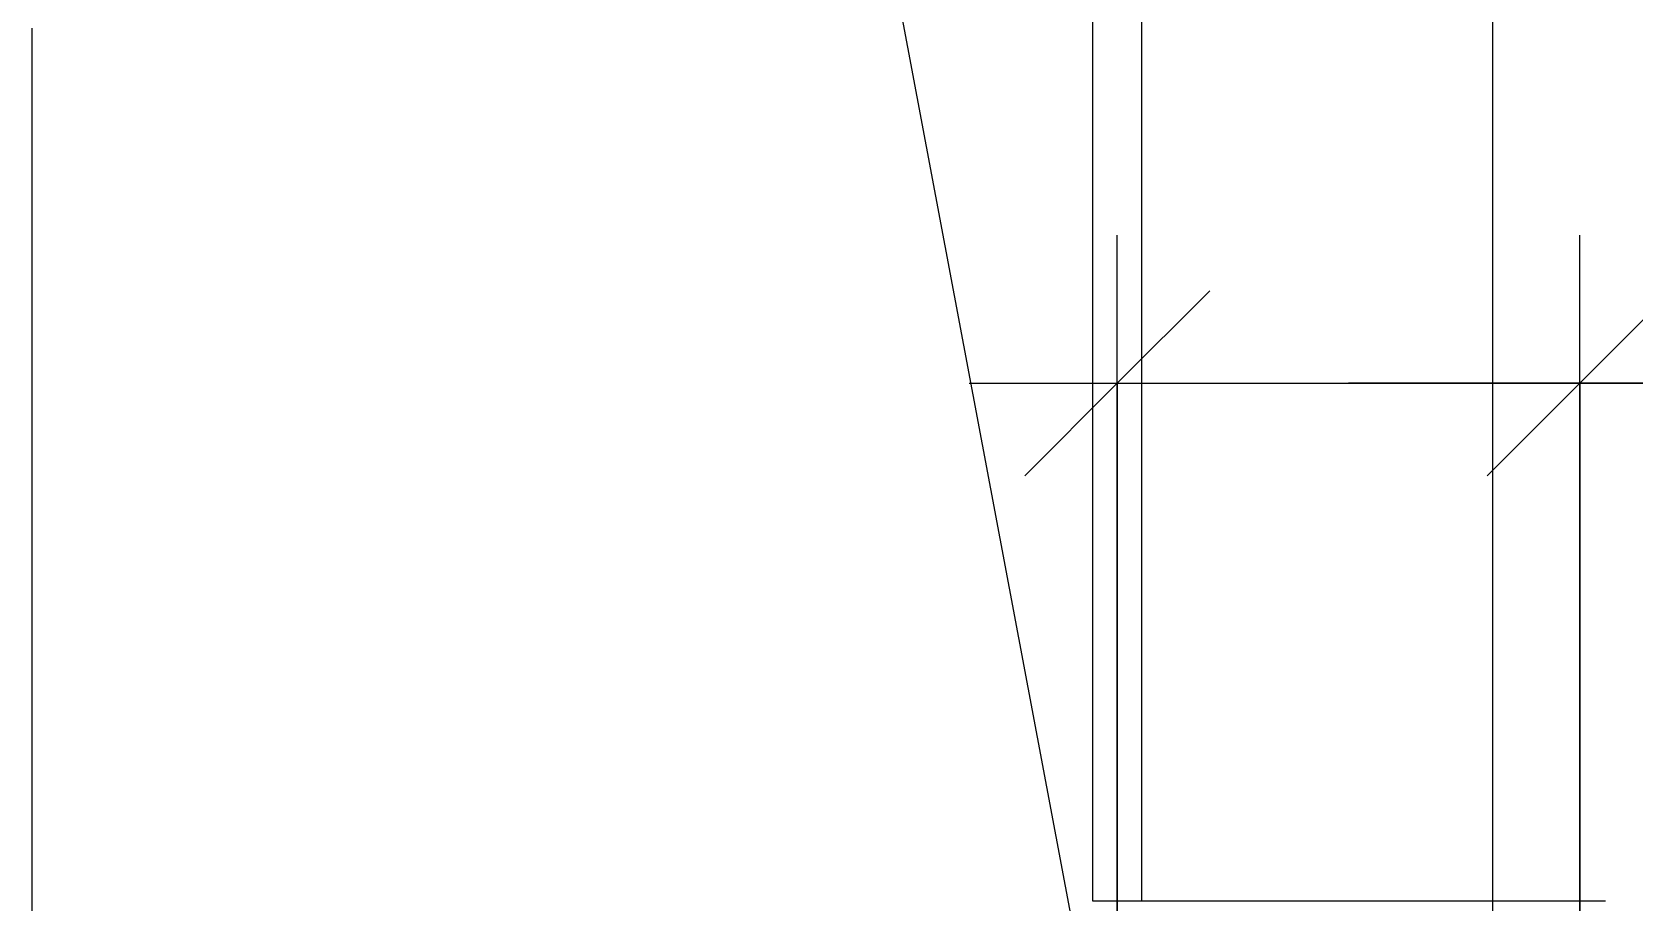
# Model space of a CAD drawing. Header units: millimetres. Extents: x 81037 to 284518, y -8553 to 29000.
# Drawn here: x 100710 to 102008, y 521 to 1226 of the extents above; entities that cross this region are included whole.
import ezdxf

# ---------------------------------------------------------------- set-up
doc = ezdxf.new("R2010")
doc.units = ezdxf.units.MM
doc.linetypes.add('Осевая', pattern=[3175, 634.9999999999999, -476.25, 1587.5, -476.25])
for name, color, linetype, lineweight in [('A-ANNO-DIMS', 7, 'Continuous', 9), ('A-ANNO-DIMS-100', 7, 'Continuous', 9), ('A-WALL-IDEN', 7, 'Continuous', 9), ('I-WALL', 7, 'Continuous', 9), ('Оси', 7, 'Continuous', 9), ('Оси-2', 7, 'Осевая', 9)]:
    doc.layers.add(name, color=color, linetype=linetype, lineweight=lineweight)
doc.layers.add('A-FLOR-1', color=7, linetype='Continuous', lineweight=9, true_color=0xaaaaaa)
doc.styles.add('ISOCPEUR_1', font='isocpeur.ttf', dxfattribs={"width": 0.9, "height": 200})
doc.dimstyles.new('ISO-2_0_0_9К_Средний_округл2_1', dxfattribs={"dimscale": 304.8, "dimtxt": 199.196235162063, "dimasz": 0.4921259842519685, "dimexe": 0.3937007874015748, "dimexo": 0, "dimgap": 0, "dimtad": 1, "dimdec": 0, "dimrnd": 10, "dimzin": 0, "dimdsep": 46, "dimtxsty": 'ISOCPEUR_1', "dimblk1": 'OBLIQUE', "dimblk2": 'OBLIQUE', "dimsah": 1, "dimcen": 0.09, "dimdle": 0.3937007874015748, "dimazin": 0, "dimtfac": 1, "dimtdec": 4, "dimtix": 1, "dimtmove": 1, "dimatfit": 3, "dimfxl": 1, "dimtvp": 1, "dimtolj": 1, "dimtzin": 0, "dimarcsym": 2})

# ---------------------------------------------------------------- blocks, each defined once
blk = doc.blocks.new('DIMBLOCK31-План монтажа стен и перегородок 2 этажа в осях 23_33')
at = {"layer": 'A-ANNO-DIMS-100'}
for p, q in [((102699.6397893454, 903.968835577267), (102699.6397893454, 424.7298494033394)), ((102305.6255959967, 619.9999999980615), (102305.6255959967, 29.99999999803989)), ((101965.0000000008, 499.9999999980616), (102425.6255959967, 499.9999999980616)), ((102305.6255959967, 499.9999999980616), (101965.0000000008, 499.9999999980616)), ((102699.6397893454, 424.7298494033394), (102305.6255959967, 324.9999999980507)), ((102411.6916131746, 149.9999999980399), (102185.6255959967, 149.9999999980399)), ((102305.6255959967, 149.9999999980399), (102411.6916131746, 149.9999999980399))]:
    blk.add_line(p, q, dxfattribs=at)
at = {"layer": 'A-ANNO-DIMS-100', "lineweight": 20}
for p, q in [((102305.6255959967, 499.9999999980616), (102230.6255959967, 574.9999999980616)), ((102305.6255959967, 499.9999999980616), (102380.6255959967, 424.9999999980615)), ((102305.6255959967, 149.9999999980399), (102230.6255959967, 224.99999999804)), ((102305.6255959967, 149.9999999980399), (102380.6255959967, 74.99999999803987))]:
    blk.add_line(p, q, dxfattribs=at)
at = {"layer": 'A-ANNO-DIMS-100', "color": 0, "insert": (102438.3486400648, 524.7298494033394), "char_height": 200, "width": 455.0867834087132, "attachment_point": 1, "rotation": 90, "line_spacing_factor": 1.149209049011902, "style": 'ISOCPEUR_1'}
blk.add_mtext('350', dxfattribs=at)
blk = doc.blocks.new('_Oblique')
at = {"color": 0, "linetype": 'ByBlock', "lineweight": -2}
blk.add_line((-0.5, -0.5), (0.5, 0.5), dxfattribs=at)
blk = doc.blocks.new('DIMBLOCK32-План монтажа стен и перегородок 2 этажа в осях 23_33')
at = {"layer": 'A-ANNO-DIMS-100'}
for p, q in [((101590.0000000008, 424.9999999980616), (101590.0000000008, 1060.80907767591)), ((101965.0000000008, 499.9999999980616), (101965.0000000008, 1060.80907767591)), ((101470.0000000008, 940.8090776759094), (102085.0000000008, 940.8090776759094)), ((101590.0000000008, 940.8090776759094), (101590.0000000008, 424.9999999980616)), ((102043.9449791908, 940.8090776759095), (101777.5000000008, 940.8090776759094)), ((101965.0000000008, 940.8090776759094), (101965.0000000008, 499.9999999980616)), ((102523.1839653647, 940.8090776759095), (102043.9449791908, 940.8090776759095))]:
    blk.add_line(p, q, dxfattribs=at)
at = {"layer": 'A-ANNO-DIMS-100', "lineweight": 20}
for p, q in [((101590.0000000008, 940.8090776759094), (101665.0000000008, 1015.809077675909)), ((101965.0000000008, 940.8090776759094), (102040.0000000008, 1015.809077675909)), ((101590.0000000008, 940.8090776759094), (101515.0000000008, 865.8090776759095)), ((101965.0000000008, 940.8090776759094), (101890.0000000008, 865.8090776759095))]:
    blk.add_line(p, q, dxfattribs=at)
at = {"layer": 'A-ANNO-DIMS-100', "color": 0, "insert": (102143.9449791908, 1202.100226956544), "char_height": 200, "width": 455.0867834087132, "attachment_point": 1, "line_spacing_factor": 1.149209049011902, "style": 'ISOCPEUR_1'}
blk.add_mtext('380', dxfattribs=at)

msp = doc.modelspace()

# ---------------------------------------------------------------- linework, layer by layer
at = {"layer": 'A-FLOR-1'}
msp.add_line((101610.0000000009, 520.9999999980623), (101986.0000000008, 520.9999999980602), dxfattribs=at)
at = {"layer": 'A-WALL-IDEN'}
for p, q in [((101576.5054074878, 381.5501784559459), (101331.0706600648, 1688.163171420324)), ((101894.6731264624, 290.2118359907398), (101894.6731264624, 1688.163171420323))]:
    msp.add_line(p, q, dxfattribs=at)
at = {"layer": 'I-WALL'}
for p, q in [((101570.0000000009, 1459.999999998011), (101570.0000000009, 520.9999999980629)), ((101610.0000000009, 520.9999999980623), (101610.0000000009, 1459.999999998011)), ((101570.0000000009, 520.9999999980629), (101610.0000000009, 520.9999999980623))]:
    msp.add_line(p, q, dxfattribs=at)
at = {"layer": 'Оси'}
msp.add_line((100709.9999656428, -1906.258590699924), (100709.9999656428, 593.7414093000763), dxfattribs=at)
at = {"layer": 'Оси-2'}
msp.add_line((100709.9999656428, 593.7414093000763), (100709.9999656429, 19528.2867997973), dxfattribs=at)

# ---------------------------------------------------------------- dimensions: what is measured, and where the dimension line sits
at = {"layer": 'A-ANNO-DIMS'}
dim = msp.add_linear_dim(base=(101965.0000000008, 940.8090776759094), p1=(101590.0000000008, 424.9999999980616), p2=(101965.0000000008, 499.9999999980616), dimstyle='ISO-2_0_0_9К_Средний_округл2_1', override={"dimpost": '<>', "dimfxl": 382.4264635194731}, dxfattribs=at)
dim.commit()
dim.dimension.update_dxf_attribs({"geometry": 'DIMBLOCK32-План монтажа стен и перегородок 2 этажа в осях 23_33', "text_midpoint": (102371.4883708952, 1068.766893623211), "dimtype": 160})
dim = msp.add_linear_dim(base=(102305.6255959967, 149.99999999804), p1=(101965.0000000008, 499.9999999980616), p2=(102411.6916131746, 149.9999999980399), angle=89.99999999999991, dimstyle='ISO-2_0_0_9К_Средний_округл2_1', override={"dimpost": '<>', "dimfxl": 567.4798650875964}, dxfattribs=at)
dim.commit()
dim.dimension.update_dxf_attribs({"geometry": 'DIMBLOCK31-План монтажа стен и перегородок 2 этажа в осях 23_33', "text_midpoint": (102571.6819733981, 752.273241107696), "dimtype": 160, "text_rotation": 89.99999999999991})

doc.saveas('drawing.dxf')
